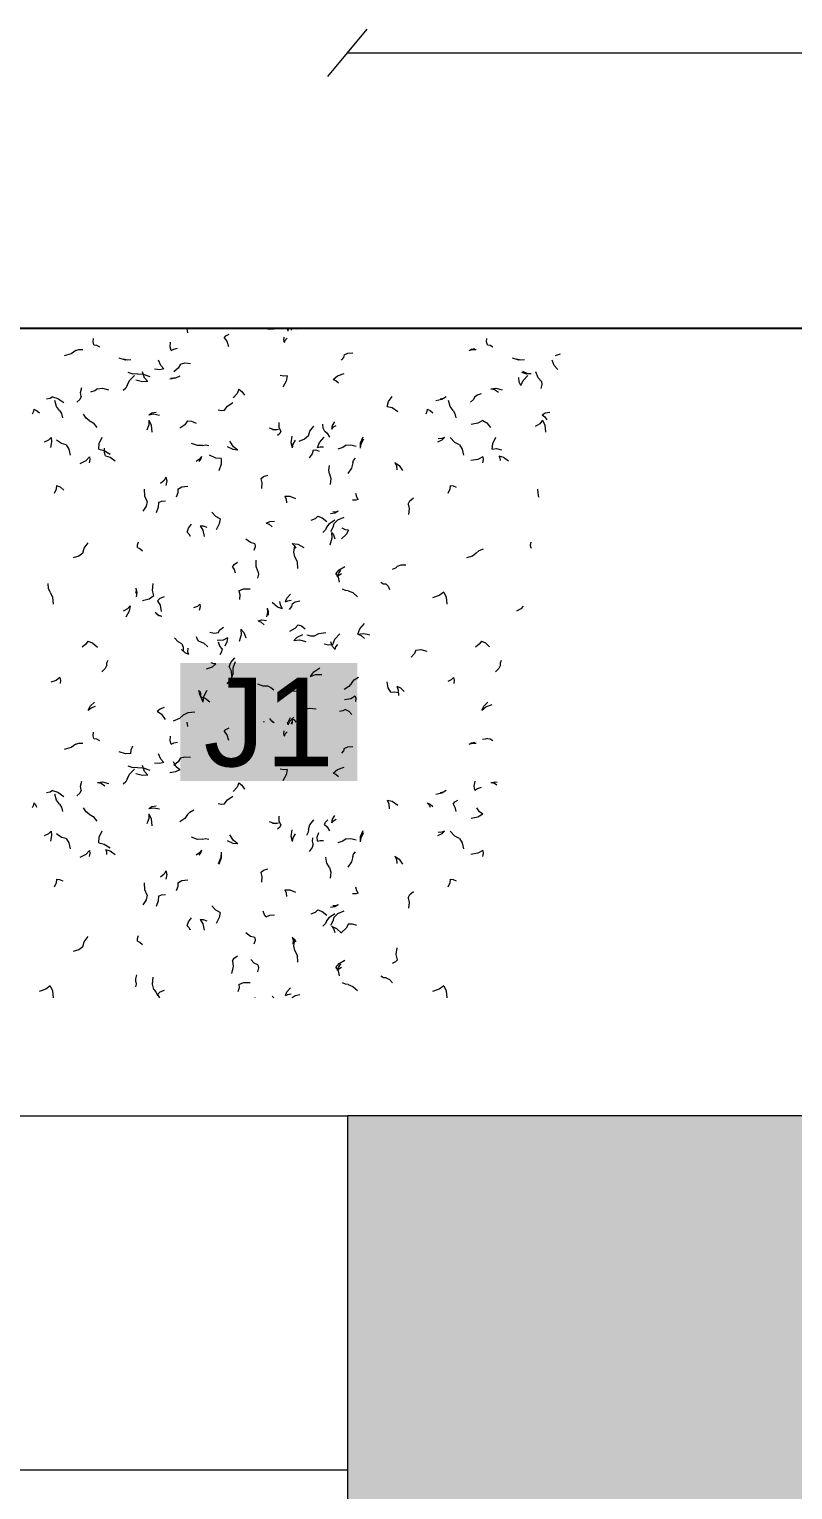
# Model space of a CAD drawing. Header units: metres. Extents: x 0 to 46.1, y -33.1 to 1.9.
# Drawn here: x 4.28 to 8.16, y -5.9 to 1.52 of the extents above; entities that cross this region are included whole.
import ezdxf
from ezdxf.enums import TextEntityAlignment as Align

# ---------------------------------------------------------------- set-up
doc = ezdxf.new("R2010")
doc.units = ezdxf.units.M
doc.header["$LTSCALE"] = 0.02
doc.layers.add('AB_EXT_COUVRE', color=8, linetype='Continuous', lineweight=9)
for name, color, linetype, lineweight, true_color in [('CONTEXT', 7, 'Continuous', 13, 0x787878), ('DIM', 7, 'Continuous', 13, 0x000000), ('SEEN', 7, 'Continuous', 20, 0x000000), ('SITE', 7, 'Continuous', 25, 0x000000), ('TEXT', 7, 'Continuous', 13, 0x000000)]:
    doc.layers.add(name, color=color, linetype=linetype, lineweight=lineweight, true_color=true_color)
doc.layers.add('FILL_(255, 255, 255)', color=7, linetype='Continuous', true_color=0xffffff)
doc.layers.add('FILL_chambre', color=7, linetype='Continuous', true_color=0xf2e5d8)
doc.styles.add('JV', font='arial.ttf')

msp = doc.modelspace()

# ---------------------------------------------------------------- hatches: boundary and pattern name
at = {"layer": 'FILL_(255, 255, 255)'}
msp.add_hatch(color=256, dxfattribs=at).paths.add_polyline_path([(5.95, -2.3), (5.95, -1.7), (5.05, -1.7), (5.05, -2.3), (5.95, -2.3)])
at = {"layer": 'FILL_chambre'}
msp.add_hatch(color=256, dxfattribs=at).paths.add_polyline_path([(38.3, -13), (38.3, -4), (5.9, -4), (5.9, -13), (38.3, -13)])

# ---------------------------------------------------------------- linework, layer by layer
at = {"layer": 'AB_EXT_COUVRE', "lineweight": 9, "true_color": 0x606060, "transparency": 33554585}
for points in [[(5.0832, 0), (5.0875, -0.0221)], [(5.5271, -0.0035), (5.5026, -0.0062), (5.478, 0)], [(5.5271, -0.0035), (5.5195, 0)], [(5.598, -0.0144), (5.5948, 0)], [(5.598, -0.0144), (5.5995, 0)], [(5.6163, 0), (5.6142, -0.0094)], [(5.6378, 0), (5.6408, -0.0038)], [(4.6113, -0.083), (4.6074, -0.069), (4.609, -0.0508)], [(5.0042, -0.1125), (4.9986, -0.0944), (5.0001, -0.0707)], [(5.2725, -0.0481), (5.2824, -0.0375), (5.2987, -0.0294)], [(5.2725, -0.0481), (5.2867, -0.0655), (5.2957, -0.0923)], [(5.5793, -0.0711), (5.5766, -0.0597), (5.5786, -0.0452)], [(5.5793, -0.0711), (5.5836, -0.06), (5.5936, -0.0488)], [(6.6113, -0.083), (6.6074, -0.069), (6.609, -0.0508)], [(4.5187, -0.1124), (4.4952, -0.1295), (4.4599, -0.1393)], [(4.5187, -0.1124), (4.5342, -0.1069), (4.5548, -0.1073)], [(4.6113, -0.083), (4.6246, -0.0853), (4.6394, -0.0939)], [(5.0042, -0.1125), (5.0172, -0.1046), (5.0361, -0.1011)], [(5.8835, -0.1346), (5.8791, -0.1479), (5.868, -0.1615)], [(5.8835, -0.1346), (5.9021, -0.1262), (5.9277, -0.1246)], [(6.5187, -0.1124), (6.5301, -0.1053), (6.5466, -0.1019)], [(6.5187, -0.1124), (6.5342, -0.1069), (6.5548, -0.1073)], [(6.6113, -0.083), (6.6246, -0.0853), (6.6394, -0.0939)], [(6.9809, -0.13), (6.9564, -0.1388)], [(4.799, -0.1598), (4.7717, -0.1613), (4.7389, -0.151)], [(4.799, -0.1598), (4.7813, -0.1615), (4.7598, -0.1558)], [(4.8858, -0.2699), (4.8691, -0.2509), (4.8579, -0.2211)], [(4.966, -0.2051), (4.9458, -0.2105), (4.9195, -0.2078)], [(4.966, -0.2051), (4.9507, -0.1884), (4.94, -0.162)], [(5.0516, -0.1817), (5.0398, -0.2019), (5.0169, -0.2204)], [(5.0516, -0.1817), (5.0735, -0.1757), (5.1019, -0.1783)], [(6.799, -0.1598), (6.7717, -0.1613), (6.7389, -0.151)], [(6.799, -0.1598), (6.7813, -0.1615), (6.7598, -0.1558)], [(6.8331, -0.2312), (6.8136, -0.2292), (6.7915, -0.2183)], [(6.8858, -0.2699), (6.8691, -0.2509), (6.8579, -0.2211)], [(6.966, -0.2051), (6.9507, -0.1884), (6.94, -0.162)], [(6.966, -0.2051), (6.9692, -0.2093)], [(4.7808, -0.2894), (4.7741, -0.3028), (4.7603, -0.3157)], [(4.7808, -0.2894), (4.7922, -0.264), (4.8169, -0.2391)], [(4.8331, -0.2312), (4.8116, -0.2321), (4.7858, -0.2236)], [(4.8858, -0.2699), (4.8582, -0.2721), (4.8247, -0.2625)], [(4.8331, -0.2312), (4.8616, -0.2317), (4.8949, -0.2449)], [(5.0474, -0.2423), (5.0267, -0.2532), (4.9976, -0.257)], [(5.0474, -0.2423), (5.0286, -0.2517), (5.0024, -0.2545)], [(5.5928, -0.2403), (5.5773, -0.2427), (5.5579, -0.2386)], [(5.5928, -0.2403), (5.5888, -0.2682), (5.5717, -0.2992)], [(5.8269, -0.2587), (5.849, -0.2408), (5.883, -0.2295)], [(5.8269, -0.2587), (5.8403, -0.2641), (5.8538, -0.2764)], [(6.7808, -0.2894), (6.7726, -0.273), (6.7703, -0.2501)], [(6.7808, -0.2894), (6.7922, -0.264), (6.8169, -0.2391)], [(6.8331, -0.2312), (6.8116, -0.2321), (6.7858, -0.2236)], [(6.8858, -0.2699), (6.8878, -0.2856), (6.8834, -0.305)], [(4.401, -0.3474), (4.3886, -0.3553), (4.3704, -0.3592)], [(4.401, -0.3474), (4.4287, -0.3555), (4.4576, -0.3772)], [(4.4365, -0.4165), (4.4217, -0.3966), (4.413, -0.3667)], [(4.5473, -0.3466), (4.5399, -0.3609), (4.5249, -0.3744)], [(4.5473, -0.3466), (4.5439, -0.3258), (4.5491, -0.2997)], [(4.6295, -0.3071), (4.6156, -0.3176), (4.5946, -0.3239)], [(4.6295, -0.3071), (4.6549, -0.3042), (4.6861, -0.3121)], [(5.3478, -0.3088), (5.3392, -0.331), (5.3193, -0.3534)], [(5.3478, -0.3088), (5.3633, -0.3199), (5.3766, -0.3399)], [(6.1011, -0.3959), (6.108, -0.3716), (6.1268, -0.346)], [(6.401, -0.3474), (6.3803, -0.3609), (6.3499, -0.3678)], [(6.401, -0.3474), (6.3886, -0.3553), (6.3704, -0.3592)], [(6.4365, -0.4165), (6.4217, -0.3966), (6.413, -0.3667)], [(6.5473, -0.3466), (6.5399, -0.3609), (6.5249, -0.3744)], [(6.5473, -0.3466), (6.5607, -0.3368), (6.5809, -0.3311)], [(6.6295, -0.3071), (6.6549, -0.3042), (6.6861, -0.3121)], [(6.6295, -0.3071), (6.6475, -0.3109), (6.6671, -0.3233)], [(4.3052, -0.4107), (4.3041, -0.4224), (4.2977, -0.4357)], [(4.3052, -0.4107), (4.3196, -0.4163), (4.334, -0.4291)], [(4.4365, -0.4165), (4.4463, -0.4317), (4.4512, -0.4539)], [(4.5877, -0.4673), (4.5715, -0.4558), (4.5575, -0.4351)], [(4.8897, -0.4394), (4.9052, -0.4295), (4.9279, -0.4247)], [(4.8897, -0.4394), (4.9142, -0.4347), (4.9452, -0.44)], [(5.274, -0.4164), (5.2599, -0.4189), (5.2422, -0.4156)], [(5.274, -0.4164), (5.2896, -0.3945), (5.3175, -0.3756)], [(6.1011, -0.3959), (6.1279, -0.4022), (6.1565, -0.4214)], [(6.3052, -0.4107), (6.3041, -0.4224), (6.2977, -0.4357)], [(6.3052, -0.4107), (6.3196, -0.4163), (6.334, -0.4291)], [(6.4365, -0.4165), (6.4463, -0.4317), (6.4512, -0.4539)], [(6.8897, -0.4394), (6.9052, -0.4295), (6.9279, -0.4247)], [(6.8897, -0.4394), (6.9024, -0.4485), (6.9133, -0.465)], [(4.5877, -0.4673), (4.6081, -0.48), (4.6265, -0.5039)], [(4.8906, -0.4664), (4.8903, -0.4895), (4.8798, -0.5167)], [(4.8906, -0.4664), (4.9029, -0.4914), (4.9063, -0.5264)], [(5.0871, -0.4702), (5.073, -0.4901), (5.0477, -0.5073)], [(5.0871, -0.4702), (5.1076, -0.471), (5.1313, -0.481)], [(5.5494, -0.5139), (5.5282, -0.5146), (5.503, -0.5062)], [(5.5494, -0.5139), (5.5358, -0.5175), (5.5182, -0.5158)], [(5.561, -0.5224), (5.5535, -0.5036), (5.5531, -0.4781)], [(5.7011, -0.5454), (5.7092, -0.5212), (5.7294, -0.4962)], [(5.7825, -0.5205), (5.7762, -0.5062), (5.7751, -0.4866)], [(5.821, -0.5111), (5.8241, -0.4938), (5.8354, -0.4749)], [(5.821, -0.5111), (5.8291, -0.5008), (5.8433, -0.4924)], [(6.5877, -0.4673), (6.5633, -0.4822), (6.528, -0.4889)], [(6.5877, -0.4673), (6.6081, -0.48), (6.6265, -0.5039)], [(6.8906, -0.4664), (6.8772, -0.4841), (6.8535, -0.4991)], [(6.8906, -0.4664), (6.9029, -0.4914), (6.9063, -0.5264)], [(4.3933, -0.5543), (4.3799, -0.5674), (4.3584, -0.5771)], [(4.3933, -0.5543), (4.3964, -0.5766), (4.3903, -0.6043)], [(4.4694, -0.5919), (4.4462, -0.5855), (4.4217, -0.5677)], [(4.4694, -0.5919), (4.4831, -0.6128), (4.4899, -0.6434)], [(4.6359, -0.613), (4.6381, -0.5845), (4.6533, -0.5519)], [(5.1632, -0.5951), (5.1379, -0.5956), (5.1079, -0.585)], [(5.1632, -0.5951), (5.1777, -0.5921), (5.1962, -0.5951)], [(5.3426, -0.6182), (5.3206, -0.6016), (5.3021, -0.5723)], [(5.561, -0.5224), (5.5554, -0.5337), (5.5438, -0.5446)], [(5.6202, -0.6062), (5.6144, -0.5807), (5.6188, -0.5481)], [(5.6202, -0.6062), (5.6237, -0.5879), (5.6359, -0.5678)], [(5.7011, -0.5454), (5.6822, -0.5627), (5.6522, -0.5748)], [(5.747, -0.6053), (5.7574, -0.5791), (5.7813, -0.5529)], [(5.7825, -0.5205), (5.7969, -0.5324), (5.8086, -0.5528)], [(5.8939, -0.593), (5.877, -0.6056), (5.8514, -0.613)], [(5.8939, -0.593), (5.9165, -0.5907), (5.9442, -0.5979)], [(5.9662, -0.6082), (5.967, -0.5813), (5.9799, -0.55)], [(5.9662, -0.6082), (5.9694, -0.5856), (5.9832, -0.5606)], [(6.3933, -0.5543), (6.3799, -0.5674), (6.3584, -0.5771)], [(6.3933, -0.5543), (6.3799, -0.5597), (6.3617, -0.5603)], [(6.4694, -0.5919), (6.4451, -0.5799), (6.4217, -0.5549)], [(6.4694, -0.5919), (6.4831, -0.6128), (6.4899, -0.6434)], [(6.6359, -0.613), (6.6381, -0.5845), (6.6533, -0.5519)], [(4.5883, -0.6523), (4.5703, -0.6725), (4.5401, -0.6883)], [(4.5883, -0.6523), (4.5905, -0.6659), (4.5871, -0.6829)], [(4.6359, -0.613), (4.6637, -0.6195), (4.6936, -0.6395)], [(4.6699, -0.6469), (4.6644, -0.6301), (4.6654, -0.6079)], [(4.6699, -0.6469), (4.6937, -0.6542), (4.7185, -0.6732)], [(5.1581, -0.6504), (5.1481, -0.6639), (5.1304, -0.6754)], [(5.1581, -0.6504), (5.1544, -0.6629), (5.1447, -0.6759)], [(5.2576, -0.6612), (5.2304, -0.659), (5.1994, -0.6444)], [(5.2576, -0.6612), (5.2584, -0.6899), (5.2467, -0.724)], [(5.3426, -0.6182), (5.3183, -0.6159), (5.2908, -0.6024)], [(5.7261, -0.6178), (5.7205, -0.6371), (5.7055, -0.6574)], [(5.7261, -0.6178), (5.7399, -0.6174), (5.7565, -0.623)], [(5.747, -0.6053), (5.7606, -0.6008), (5.7787, -0.6015)], [(5.9273, -0.6832), (5.9314, -0.6717), (5.9412, -0.6599)], [(6.5883, -0.6523), (6.5628, -0.6664), (6.5267, -0.6718)], [(6.5883, -0.6523), (6.5905, -0.6659), (6.5871, -0.6829)], [(6.6359, -0.613), (6.657, -0.6101), (6.6832, -0.616)], [(6.6699, -0.6469), (6.6748, -0.6573), (6.6759, -0.6718)], [(6.6699, -0.6469), (6.6937, -0.6542), (6.7185, -0.6732)], [(5.8089, -0.7394), (5.8049, -0.7207), (5.8085, -0.6968)], [(5.8089, -0.7394), (5.8154, -0.7627), (5.8127, -0.793)], [(5.9273, -0.6832), (5.9206, -0.7092), (5.9013, -0.7369)], [(6.1415, -0.6813), (6.1486, -0.6967), (6.1502, -0.7179)], [(6.1415, -0.6813), (6.1621, -0.6958), (6.18, -0.7219)], [(4.4218, -0.7982), (4.4199, -0.8171), (4.4093, -0.8386)], [(4.4218, -0.7982), (4.4403, -0.805), (4.4591, -0.8211)], [(4.9774, -0.7557), (4.9683, -0.7726), (4.9502, -0.7885)], [(4.9774, -0.7557), (4.9812, -0.7742), (4.9774, -0.7978)], [(5.0379, -0.8162), (5.0374, -0.8349), (5.0286, -0.8568)], [(5.0379, -0.8162), (5.0589, -0.8055), (5.0885, -0.8021)], [(5.4595, -0.764), (5.4736, -0.7529), (5.4951, -0.746)], [(5.4595, -0.764), (5.4651, -0.7851), (5.4625, -0.8125)], [(6.4218, -0.7982), (6.4199, -0.8171), (6.4093, -0.8386)], [(6.4218, -0.7982), (6.4364, -0.7989), (6.4531, -0.8062)], [(4.8826, -0.8785), (4.8772, -0.9029), (4.8601, -0.9291)], [(4.8826, -0.8785), (4.8706, -0.8526), (4.8679, -0.8168)], [(4.9393, -0.8847), (4.9386, -0.9086), (4.9273, -0.9364)], [(4.9393, -0.8847), (4.9546, -0.8773), (4.9758, -0.8753)], [(5.582, -0.8526), (5.5888, -0.8668), (5.5904, -0.8864)], [(5.582, -0.8526), (5.6065, -0.8529), (5.6351, -0.8639)], [(5.9545, -0.8692), (5.9421, -0.8731), (5.9258, -0.8723)], [(5.9545, -0.8692), (5.9468, -0.8566), (5.9432, -0.8383)], [(6.208, -0.8928), (6.2175, -0.8762), (6.2361, -0.8607)], [(6.8737, -0.8592), (6.8706, -0.8526), (6.8679, -0.8168)], [(5.2529, -0.9669), (5.2312, -0.9561), (5.2103, -0.9339)], [(5.7496, -0.9533), (5.7357, -0.9666), (5.7134, -0.976)], [(5.7496, -0.9533), (5.7721, -0.9617), (5.7949, -0.9816)], [(5.8528, -0.9289), (5.8366, -0.9378), (5.8136, -0.9412)], [(5.8528, -0.9289), (5.8415, -0.9329), (5.8264, -0.9326)], [(5.8301, -0.992), (5.8504, -0.9725), (5.8828, -0.9585)], [(6.208, -0.8928), (6.2134, -0.9157), (6.2096, -0.945)], [(5.0855, -1.0352), (5.0917, -1.0153), (5.1079, -0.9947)], [(5.0855, -1.0352), (5.0939, -1.0428), (5.1005, -1.0556)], [(5.1515, -1.0025), (5.167, -1.0027), (5.1852, -1.0098)], [(5.1515, -1.0025), (5.1649, -1.0248), (5.171, -1.0569)], [(5.2529, -0.9669), (5.2487, -0.9933), (5.2321, -1.0225)], [(5.4876, -0.99), (5.5046, -0.9815), (5.5284, -0.9789)], [(5.4876, -0.99), (5.5026, -0.9953), (5.518, -1.0082)], [(5.7937, -1.0136), (5.7874, -1.0252), (5.775, -1.0361)], [(5.7937, -1.0136), (5.8085, -0.9913), (5.8359, -0.9717)], [(5.8192, -1.0365), (5.8211, -1.0656), (5.8105, -1.1008)], [(5.8301, -0.992), (5.8264, -1.012), (5.8131, -1.034)], [(5.8192, -1.0365), (5.8293, -1.0493), (5.8356, -1.069)], [(5.9046, -1.0252), (5.8927, -1.0476), (5.8689, -1.0687)], [(5.9046, -1.0252), (5.8894, -1.0235), (5.8723, -1.0147)], [(4.5545, -1.1418), (4.5617, -1.1162), (4.5815, -1.0893)], [(4.8322, -1.1127), (4.8323, -1.0995), (4.8382, -1.0841)], [(4.8322, -1.1127), (4.845, -1.1177), (4.858, -1.1292)], [(5.43, -1.0943), (5.4073, -1.0884), (5.3833, -1.0714)], [(5.43, -1.0943), (5.4303, -1.1101), (5.4238, -1.1289)], [(5.6196, -1.0932), (5.6296, -1.102), (5.6374, -1.1167)], [(5.6196, -1.0932), (5.6473, -1.0964), (5.6786, -1.1123)], [(5.6323, -1.1609), (5.6275, -1.1364), (5.6326, -1.1053)], [(6.8322, -1.1127), (6.8305, -1.101), (6.8336, -1.0865)], [(6.8322, -1.1127), (6.8361, -1.1142)], [(4.5545, -1.1418), (4.535, -1.1564), (4.5055, -1.1649)], [(5.3149, -1.2129), (5.3238, -1.1993), (5.3404, -1.1871)], [(5.4445, -1.2329), (5.4356, -1.2092), (5.4355, -1.1774)], [(5.6323, -1.1609), (5.6435, -1.1856), (5.6457, -1.2196)], [(6.5545, -1.1418), (6.535, -1.1564), (6.5055, -1.1649)], [(6.5545, -1.1418), (6.5689, -1.1288), (6.5916, -1.1198)], [(5.3149, -1.2129), (5.3238, -1.2245), (5.3291, -1.2422)], [(5.4445, -1.2329), (5.4472, -1.249), (5.4433, -1.2691)], [(5.8417, -1.2468), (5.8584, -1.2266), (5.887, -1.2102)], [(5.8417, -1.2468), (5.8526, -1.2641), (5.8579, -1.2892)], [(5.85, -1.2626), (5.8539, -1.2463), (5.8656, -1.2288)], [(5.85, -1.2626), (5.8569, -1.2535), (5.8691, -1.2457)], [(6.1536, -1.2071), (6.1438, -1.2176), (6.1277, -1.2256)], [(6.1536, -1.2071), (6.1721, -1.2005), (6.1968, -1.201)], [(4.3892, -1.3392), (4.3811, -1.3211), (4.3795, -1.2961)], [(4.8249, -1.3203), (4.8265, -1.3316), (4.8234, -1.3457)], [(4.8249, -1.3203), (4.8293, -1.3394), (4.8261, -1.3638)], [(4.9154, -1.3583), (4.9089, -1.3311), (4.9132, -1.2962)], [(5.3474, -1.333), (5.3722, -1.3234), (5.4057, -1.3231)], [(5.3474, -1.333), (5.3529, -1.3518), (5.3511, -1.3764)], [(5.9035, -1.3332), (5.8902, -1.3321), (5.8751, -1.325)], [(5.9035, -1.3332), (5.9271, -1.3424), (5.9509, -1.3638)], [(6.0968, -1.2997), (6.0839, -1.2985), (6.0693, -1.2914)], [(6.0968, -1.2997), (6.1063, -1.3102), (6.1129, -1.3268)], [(4.3892, -1.3392), (4.4013, -1.3647), (4.4042, -1.4001)], [(4.795, -1.4087), (4.782, -1.4242), (4.7598, -1.4368)], [(4.795, -1.4087), (4.7904, -1.4365), (4.7728, -1.4673)], [(4.9154, -1.3583), (4.8927, -1.3749), (4.8586, -1.3844)], [(4.9341, -1.3831), (4.9483, -1.3706), (4.9705, -1.3622)], [(4.9341, -1.3831), (4.9474, -1.406), (4.9529, -1.4389)], [(5.1504, -1.4005), (5.1378, -1.4122), (5.1178, -1.4203)], [(5.1504, -1.4005), (5.1517, -1.4151), (5.1467, -1.4328)], [(5.5706, -1.4246), (5.5441, -1.4153), (5.517, -1.3927)], [(5.5706, -1.4246), (5.5612, -1.4094), (5.5568, -1.3872)], [(5.5853, -1.3894), (5.5925, -1.3696), (5.6097, -1.3495)], [(5.5853, -1.3894), (5.5973, -1.3831), (5.6142, -1.3809)], [(5.6192, -1.3995), (5.6151, -1.4132), (5.6044, -1.4275)], [(5.6192, -1.3995), (5.6344, -1.3889), (5.6571, -1.3832)], [(6.3892, -1.3392), (6.3669, -1.3574), (6.3326, -1.369)], [(6.3892, -1.3392), (6.4013, -1.3647), (6.4042, -1.4001)], [(4.9565, -1.4637), (4.9393, -1.4569), (4.9219, -1.4414)], [(4.9565, -1.4637), (4.9418, -1.4597), (4.9261, -1.4486)], [(5.4469, -1.4862), (5.4654, -1.4813), (5.4892, -1.4838)], [(5.4913, -1.422), (5.4943, -1.4415), (5.4891, -1.4657)], [(5.4913, -1.422), (5.4965, -1.4366), (5.4961, -1.4561)], [(6.7924, -1.4118), (6.782, -1.4242), (6.7598, -1.4368)], [(5.2423, -1.5472), (5.2232, -1.5497), (5.1996, -1.5443)], [(5.2423, -1.5472), (5.2517, -1.5316), (5.2697, -1.5175)], [(5.3582, -1.5276), (5.3603, -1.5562), (5.3501, -1.5908)], [(5.3582, -1.5276), (5.3732, -1.5453), (5.383, -1.5727)], [(5.4469, -1.4862), (5.4621, -1.4923), (5.4774, -1.5063)], [(5.649, -1.5052), (5.6331, -1.5242), (5.6061, -1.5396)], [(5.6278, -1.5848), (5.6448, -1.5677), (5.6725, -1.5552)], [(5.649, -1.5052), (5.6667, -1.5109), (5.6851, -1.5256)], [(5.7282, -1.5627), (5.7133, -1.5634), (5.6954, -1.5576)], [(5.7282, -1.5627), (5.7539, -1.5495), (5.7901, -1.5453)], [(5.8254, -1.6056), (5.8365, -1.5787), (5.8615, -1.5519)], [(5.9526, -1.5535), (5.9631, -1.5263), (5.9874, -1.4989)], [(5.9526, -1.5535), (5.9794, -1.5492), (6, -1.5534)], [(5.9526, -1.5535), (5.9698, -1.5604), (5.9871, -1.5761)], [(6, -1.5534), (6.0128, -1.556)], [(4.5805, -1.5885), (4.5702, -1.6044), (4.5509, -1.6185)], [(4.5805, -1.5885), (4.6049, -1.5973), (4.6297, -1.6186)], [(5.0575, -1.6016), (5.039, -1.5915), (5.0217, -1.5713)], [(5.0929, -1.6564), (5.0748, -1.6486), (5.057, -1.6314)], [(5.0575, -1.6016), (5.0642, -1.6185), (5.0645, -1.6413)], [(5.0929, -1.6564), (5.0889, -1.6422), (5.0906, -1.6237)], [(5.145, -1.5887), (5.1378, -1.5797), (5.1332, -1.566)], [(5.145, -1.5887), (5.1678, -1.5971), (5.1909, -1.6171)], [(5.2896, -1.5725), (5.2681, -1.583), (5.2381, -1.5859)], [(5.2631, -1.6284), (5.2519, -1.6147), (5.2447, -1.5937)], [(5.2631, -1.6284), (5.2605, -1.6424), (5.2511, -1.6578)], [(5.2896, -1.5725), (5.2876, -1.592), (5.2767, -1.6141)], [(5.6278, -1.5848), (5.6555, -1.5822), (5.6892, -1.5913)], [(5.8254, -1.6056), (5.8061, -1.6085), (5.7821, -1.6034)], [(5.8367, -1.6306), (5.8241, -1.6154), (5.8158, -1.5921)], [(5.8367, -1.6306), (5.8408, -1.6183), (5.8511, -1.6057)], [(6.248, -1.6339), (6.273, -1.6317), (6.3033, -1.6402)], [(6.5805, -1.5885), (6.5702, -1.6044), (6.5509, -1.6185)], [(6.5805, -1.5885), (6.6017, -1.5972), (6.6227, -1.6168)], [(4.677, -1.7104), (4.6777, -1.6986), (4.6837, -1.6851)], [(5.2316, -1.7034), (5.2119, -1.7201), (5.1814, -1.731)], [(5.2316, -1.7034), (5.2203, -1.7037), (5.2068, -1.699)], [(5.2995, -1.72), (5.3079, -1.697), (5.3279, -1.6736)], [(5.3189, -1.7508), (5.3187, -1.7236), (5.3305, -1.6916)], [(6.248, -1.6339), (6.2406, -1.6521), (6.2237, -1.6703)], [(6.677, -1.7104), (6.6777, -1.6986), (6.6837, -1.6851)], [(4.4382, -1.7737), (4.42, -1.788), (4.3923, -1.7968)], [(4.4382, -1.7737), (4.4418, -1.7868), (4.4403, -1.8039)], [(4.677, -1.7104), (4.6691, -1.7277), (4.6523, -1.7447)], [(5.3189, -1.7508), (5.3093, -1.7778), (5.2861, -1.8054)], [(5.2995, -1.72), (5.3082, -1.7395), (5.3098, -1.7662)], [(5.712, -1.7678), (5.7288, -1.7442), (5.7589, -1.7238)], [(5.712, -1.7678), (5.7367, -1.7587), (5.7697, -1.7589)], [(5.9216, -1.8008), (5.934, -1.7848), (5.9557, -1.7714)], [(6.4382, -1.7737), (6.4279, -1.7851), (6.4108, -1.794)], [(6.4382, -1.7737), (6.4418, -1.7868), (6.4403, -1.8039)], [(6.677, -1.7104), (6.6691, -1.7277), (6.6523, -1.7447)], [(5.1554, -1.8722), (5.148, -1.8578), (5.1456, -1.8376)], [(5.167, -1.8983), (5.1562, -1.8758), (5.1534, -1.8446)], [(5.167, -1.8983), (5.17, -1.8697), (5.1862, -1.8372)], [(5.4962, -1.818), (5.4722, -1.8179), (5.444, -1.807)], [(5.4962, -1.818), (5.5111, -1.8234), (5.5262, -1.8362)], [(5.5913, -1.8504), (5.5822, -1.8433), (5.5747, -1.8309)], [(5.5913, -1.8504), (5.6184, -1.8416), (5.6542, -1.8432)], [(5.9216, -1.8008), (5.9075, -1.8188), (5.8831, -1.8337)], [(6.121, -1.8485), (6.1076, -1.8265), (6.1015, -1.7946)], [(6.121, -1.8485), (6.139, -1.8455), (6.1614, -1.85)], [(6.1503, -1.8178), (6.1693, -1.8266), (6.1878, -1.8453)], [(6.1503, -1.8178), (6.1584, -1.8379), (6.1591, -1.865)], [(4.5826, -1.9389), (4.593, -1.9183), (4.6142, -1.8985)], [(4.5826, -1.9389), (4.5968, -1.9268), (4.6189, -1.9188)], [(4.9336, -1.9443), (4.948, -1.9324), (4.9702, -1.9249)], [(5.1554, -1.8722), (5.1772, -1.879), (5.1999, -1.8967)], [(5.6822, -1.9357), (5.6712, -1.9308), (5.6605, -1.9202)], [(5.6822, -1.9357), (5.7077, -1.9291), (5.7407, -1.9327)], [(5.9393, -1.8684), (5.9171, -1.8817), (5.885, -1.8876)], [(5.9393, -1.8684), (5.9424, -1.8801), (5.9409, -1.8952)], [(6.5826, -1.9389), (6.593, -1.9183), (6.6142, -1.8985)], [(6.5826, -1.9389), (6.6034, -1.9216), (6.6356, -1.9104)], [(4.9336, -1.9443), (4.9552, -1.9596), (4.9738, -1.9873)], [(5.0659, -1.963), (5.0458, -1.9817), (5.0139, -1.995)], [(5.0659, -1.963), (5.0905, -1.9509), (5.1249, -1.9475)], [(5.0832, -2), (5.0875, -2.0221)], [(5.478, -2), (5.4726, -1.9986)], [(5.5221, -2), (5.5156, -1.9955), (5.5057, -1.9809)], [(5.5271, -2.0035), (5.5195, -2)], [(5.5271, -2.0035), (5.5221, -2)], [(5.598, -2.0144), (5.5948, -2)], [(5.598, -2.0144), (5.6048, -2)], [(5.5995, -2), (5.5999, -1.9964), (5.6101, -1.9761)], [(5.6048, -2), (5.6074, -1.9945), (5.6274, -1.9751)], [(5.6163, -2), (5.6142, -2.0094)], [(5.616, -1.9817), (5.6191, -1.9943), (5.6184, -2)], [(5.616, -1.9817), (5.6289, -1.9892), (5.6378, -2)], [(5.6184, -2), (5.6171, -2.0105)], [(5.8896, -1.9365), (5.8772, -1.9434), (5.8595, -1.9461)], [(5.8896, -1.9365), (5.9063, -1.9443), (5.9225, -1.961)], [(4.6113, -2.083), (4.6074, -2.069), (4.609, -2.0508)], [(5.0042, -2.1125), (4.9986, -2.0944), (5.0001, -2.0707)], [(5.2725, -2.0481), (5.2824, -2.0375), (5.2987, -2.0294)], [(5.2725, -2.0481), (5.2867, -2.0655), (5.2957, -2.0923)], [(5.5793, -2.0711), (5.5766, -2.0597), (5.5786, -2.0452)], [(5.5793, -2.0711), (5.5836, -2.06), (5.5936, -2.0488)], [(4.5187, -2.1124), (4.4952, -2.1295), (4.4599, -2.1393)], [(4.5187, -2.1124), (4.5342, -2.1069), (4.5548, -2.1073)], [(4.6113, -2.083), (4.6246, -2.0853), (4.6394, -2.0939)], [(4.799, -2.1598), (4.7717, -2.1613), (4.7389, -2.151)], [(4.799, -2.1598), (4.8001, -2.1415), (4.8095, -2.1206)], [(5.0042, -2.1125), (5.0172, -2.1046), (5.0361, -2.1011)], [(5.8835, -2.1346), (5.8797, -2.146), (5.8701, -2.1578)], [(5.8835, -2.1346), (5.9021, -2.1262), (5.9277, -2.1246)], [(6.5187, -2.1124), (6.5301, -2.1053), (6.5466, -2.1019)], [(6.5187, -2.1124), (6.5342, -2.1069), (6.5548, -2.1073)], [(6.6113, -2.083), (6.6006, -2.0873), (6.5862, -2.0876)], [(6.6113, -2.083), (6.6246, -2.0853), (6.6394, -2.0939)], [(4.8331, -2.2312), (4.8116, -2.2321), (4.7858, -2.2236)], [(4.8858, -2.2699), (4.8691, -2.2509), (4.8579, -2.2211)], [(4.966, -2.2051), (4.9458, -2.2105), (4.9195, -2.2078)], [(4.966, -2.2051), (4.9507, -2.1884), (4.94, -2.162)], [(5.0474, -2.2423), (5.0297, -2.2273), (5.0156, -2.202)], [(5.0516, -2.1817), (5.0398, -2.2019), (5.0169, -2.2204)], [(5.0516, -2.1817), (5.0735, -2.1757), (5.1019, -2.1783)], [(4.5473, -2.3466), (4.5439, -2.3258), (4.5491, -2.2997)], [(4.7808, -2.2894), (4.7741, -2.3028), (4.7603, -2.3157)], [(4.7808, -2.2894), (4.7922, -2.264), (4.8169, -2.2391)], [(4.8858, -2.2699), (4.8582, -2.2721), (4.8247, -2.2625)], [(4.8331, -2.2312), (4.8616, -2.2317), (4.8949, -2.2449)], [(5.0474, -2.2423), (5.0267, -2.2532), (4.9976, -2.257)], [(5.5928, -2.2403), (5.5773, -2.2427), (5.5579, -2.2386)], [(5.5928, -2.2403), (5.5888, -2.2682), (5.5717, -2.2992)], [(5.8269, -2.2587), (5.849, -2.2408), (5.883, -2.2295)], [(5.8269, -2.2587), (5.8403, -2.2641), (5.8538, -2.2764)], [(6.5473, -2.3466), (6.5439, -2.3258), (6.5491, -2.2997)], [(4.401, -2.3474), (4.3886, -2.3553), (4.3704, -2.3592)], [(4.401, -2.3474), (4.4287, -2.3555), (4.4576, -2.3772)], [(4.4365, -2.4165), (4.4217, -2.3966), (4.413, -2.3667)], [(4.5473, -2.3466), (4.5399, -2.3609), (4.5249, -2.3744)], [(4.6295, -2.3071), (4.6549, -2.3042), (4.6861, -2.3121)], [(4.6295, -2.3071), (4.6475, -2.3109), (4.6671, -2.3233)], [(5.3478, -2.3088), (5.3392, -2.331), (5.3193, -2.3534)], [(5.3478, -2.3088), (5.3633, -2.3199), (5.3766, -2.3399)], [(6.401, -2.3474), (6.3803, -2.3609), (6.3499, -2.3678)], [(6.401, -2.3474), (6.3886, -2.3553), (6.3704, -2.3592)], [(6.5473, -2.3466), (6.5607, -2.3368), (6.5809, -2.3311)], [(6.6295, -2.3071), (6.6549, -2.3042), (6.6609, -2.3057)], [(6.6295, -2.3071), (6.6475, -2.3109), (6.6591, -2.3182)], [(4.3052, -2.4107), (4.3041, -2.4224), (4.2977, -2.4357)], [(4.3052, -2.4107), (4.3136, -2.4191), (4.3198, -2.4327)], [(4.4365, -2.4165), (4.4463, -2.4317), (4.4512, -2.4539)], [(4.5877, -2.4673), (4.5715, -2.4558), (4.5575, -2.4351)], [(4.8897, -2.4394), (4.9052, -2.4295), (4.9279, -2.4247)], [(4.8897, -2.4394), (4.9142, -2.4347), (4.9452, -2.44)], [(5.0871, -2.4702), (5.0994, -2.4568), (5.1197, -2.4463)], [(5.274, -2.4164), (5.2599, -2.4189), (5.2422, -2.4156)], [(5.274, -2.4164), (5.2896, -2.3945), (5.3175, -2.3756)], [(6.1011, -2.3959), (6.1279, -2.4022), (6.1565, -2.4214)], [(6.1011, -2.3959), (6.1095, -2.4144), (6.1111, -2.4399)], [(6.3052, -2.4107), (6.3196, -2.4163), (6.334, -2.4291)], [(6.3052, -2.4107), (6.3136, -2.4191), (6.3198, -2.4327)], [(6.4365, -2.4165), (6.4457, -2.4052), (6.4615, -2.396)], [(6.4365, -2.4165), (6.4463, -2.4317), (6.4512, -2.4539)], [(6.5877, -2.4673), (6.5715, -2.4558), (6.5575, -2.4351)], [(4.5877, -2.4673), (4.6081, -2.48), (4.6265, -2.5039)], [(4.8906, -2.4664), (4.8903, -2.4895), (4.8798, -2.5167)], [(4.8906, -2.4664), (4.9029, -2.4914), (4.9063, -2.5264)], [(5.0871, -2.4702), (5.073, -2.4901), (5.0477, -2.5073)], [(5.5494, -2.5139), (5.5282, -2.5146), (5.503, -2.5062)], [(5.5494, -2.5139), (5.5358, -2.5175), (5.5182, -2.5158)], [(5.561, -2.5224), (5.5554, -2.5337), (5.5438, -2.5446)], [(5.561, -2.5224), (5.5535, -2.5036), (5.5531, -2.4781)], [(5.7011, -2.5454), (5.7092, -2.5212), (5.7294, -2.4962)], [(5.7825, -2.5205), (5.7879, -2.5085), (5.7997, -2.4967)], [(5.7825, -2.5205), (5.7969, -2.5324), (5.8086, -2.5528)], [(5.821, -2.5111), (5.8241, -2.4938), (5.8354, -2.4749)], [(5.821, -2.5111), (5.8291, -2.5008), (5.8433, -2.4924)], [(6.5877, -2.4673), (6.5633, -2.4822), (6.528, -2.4889)], [(4.3933, -2.5543), (4.3799, -2.5674), (4.3584, -2.5771)], [(4.3933, -2.5543), (4.3964, -2.5766), (4.3903, -2.6043)], [(4.4694, -2.5919), (4.4462, -2.5855), (4.4217, -2.5677)], [(4.4694, -2.5919), (4.4831, -2.6128), (4.4899, -2.6434)], [(4.6359, -2.613), (4.6381, -2.5845), (4.6533, -2.5519)], [(5.1632, -2.5951), (5.1379, -2.5956), (5.1079, -2.585)], [(5.1632, -2.5951), (5.1777, -2.5921), (5.1962, -2.5951)], [(5.3426, -2.6182), (5.3206, -2.6016), (5.3021, -2.5723)], [(5.6202, -2.6062), (5.6144, -2.5807), (5.6188, -2.5481)], [(5.6202, -2.6062), (5.6237, -2.5879), (5.6359, -2.5678)], [(5.7011, -2.5454), (5.6994, -2.56), (5.691, -2.5765)], [(5.7261, -2.6178), (5.7227, -2.6049), (5.7245, -2.5881)], [(5.747, -2.6053), (5.7465, -2.5851), (5.7549, -2.5611)], [(5.8939, -2.593), (5.877, -2.6056), (5.8514, -2.613)], [(5.8939, -2.593), (5.9165, -2.5907), (5.9442, -2.5979)], [(5.9662, -2.6082), (5.967, -2.5813), (5.9799, -2.55)], [(5.9662, -2.6082), (5.9694, -2.5856), (5.9832, -2.5606)], [(6.3933, -2.5543), (6.3799, -2.5674), (6.3584, -2.5771)], [(6.3933, -2.5543), (6.3799, -2.5597), (6.3617, -2.5603)], [(6.4694, -2.5919), (6.4451, -2.5799), (6.4217, -2.5549)], [(6.4694, -2.5919), (6.4831, -2.6128), (6.4899, -2.6434)], [(4.5883, -2.6523), (4.5703, -2.6725), (4.5401, -2.6883)], [(4.5883, -2.6523), (4.5905, -2.6659), (4.5871, -2.6829)], [(4.6359, -2.613), (4.6637, -2.6195), (4.6936, -2.6395)], [(4.6699, -2.6469), (4.6748, -2.6573), (4.6759, -2.6718)], [(4.6699, -2.6469), (4.6937, -2.6542), (4.7185, -2.6732)], [(5.1581, -2.6504), (5.1481, -2.6639), (5.1304, -2.6754)], [(5.1581, -2.6504), (5.1544, -2.6629), (5.1447, -2.6759)], [(5.2576, -2.6612), (5.2563, -2.6882), (5.243, -2.7194)], [(5.2576, -2.6612), (5.2584, -2.6899), (5.2467, -2.724)], [(5.3426, -2.6182), (5.3183, -2.6159), (5.2908, -2.6024)], [(5.7261, -2.6178), (5.7205, -2.6371), (5.7055, -2.6574)], [(5.747, -2.6053), (5.7606, -2.6008), (5.7787, -2.6015)], [(5.9273, -2.6832), (5.9314, -2.6717), (5.9412, -2.6599)], [(6.5883, -2.6523), (6.5628, -2.6664), (6.5267, -2.6718)], [(6.5883, -2.6523), (6.5905, -2.6659), (6.5871, -2.6829)], [(5.8089, -2.7394), (5.7955, -2.7174), (5.7895, -2.6856)], [(5.8089, -2.7394), (5.8154, -2.7627), (5.8127, -2.793)], [(5.9273, -2.6832), (5.9206, -2.7092), (5.9013, -2.7369)], [(6.1415, -2.6813), (6.1486, -2.6967), (6.1502, -2.7179)], [(6.1415, -2.6813), (6.1621, -2.6958), (6.18, -2.7219)], [(4.4218, -2.7982), (4.4199, -2.8171), (4.4093, -2.8386)], [(4.4218, -2.7982), (4.4364, -2.7989), (4.4531, -2.8062)], [(4.8826, -2.8785), (4.8706, -2.8526), (4.8679, -2.8168)], [(4.9774, -2.7557), (4.9683, -2.7726), (4.9502, -2.7885)], [(4.9774, -2.7557), (4.9812, -2.7742), (4.9774, -2.7978)], [(5.0379, -2.8162), (5.0374, -2.8349), (5.0286, -2.8568)], [(5.0379, -2.8162), (5.0589, -2.8055), (5.0885, -2.8021)], [(5.4595, -2.764), (5.4736, -2.7529), (5.4951, -2.746)], [(5.4595, -2.764), (5.4651, -2.7851), (5.4625, -2.8125)], [(6.4218, -2.7982), (6.4199, -2.8171), (6.4093, -2.8386)], [(6.4218, -2.7982), (6.4364, -2.7989), (6.4531, -2.8062)], [(4.8826, -2.8785), (4.8772, -2.9029), (4.8601, -2.9291)], [(4.9393, -2.8847), (4.9386, -2.9086), (4.9273, -2.9364)], [(4.9393, -2.8847), (4.9546, -2.8773), (4.9758, -2.8753)], [(5.582, -2.8526), (5.5888, -2.8668), (5.5904, -2.8864)], [(5.582, -2.8526), (5.6065, -2.8529), (5.6351, -2.8639)], [(5.9545, -2.8692), (5.9421, -2.8731), (5.9258, -2.8723)], [(5.9545, -2.8692), (5.9468, -2.8566), (5.9432, -2.8383)], [(6.208, -2.8928), (6.2175, -2.8762), (6.2361, -2.8607)], [(6.208, -2.8928), (6.2134, -2.9157), (6.2096, -2.945)], [(5.2529, -2.9669), (5.2312, -2.9561), (5.2103, -2.9339)], [(5.2529, -2.9669), (5.2487, -2.9933), (5.2321, -3.0225)], [(5.4876, -2.99), (5.4779, -2.9788), (5.4714, -2.9613)], [(5.7496, -2.9533), (5.7357, -2.9666), (5.7134, -2.976)], [(5.7496, -2.9533), (5.7721, -2.9617), (5.7949, -2.9816)], [(5.8528, -2.9289), (5.8366, -2.9378), (5.8136, -2.9412)], [(5.8528, -2.9289), (5.8415, -2.9329), (5.8264, -2.9326)], [(5.8301, -2.992), (5.8504, -2.9725), (5.8828, -2.9585)], [(5.0855, -3.0352), (5.0917, -3.0153), (5.1079, -2.9947)], [(5.0855, -3.0352), (5.0939, -3.0428), (5.1005, -3.0556)], [(5.1515, -3.0025), (5.167, -3.0027), (5.1852, -3.0098)], [(5.1515, -3.0025), (5.1649, -3.0248), (5.171, -3.0569)], [(5.4876, -2.99), (5.5046, -2.9815), (5.5284, -2.9789)], [(5.7937, -3.0136), (5.7874, -3.0252), (5.775, -3.0361)], [(5.7937, -3.0136), (5.8085, -2.9913), (5.8359, -2.9717)], [(5.8301, -2.992), (5.8264, -3.012), (5.8131, -3.034)], [(5.8192, -3.0365), (5.8293, -3.0493), (5.8356, -3.069)], [(5.8192, -3.0365), (5.8444, -3.0478), (5.8691, -3.0722)], [(5.9046, -3.0252), (5.8927, -3.0476), (5.8689, -3.0687)], [(5.9046, -3.0252), (5.9235, -3.0243), (5.9461, -3.0314)], [(4.5545, -3.1418), (4.5617, -3.1162), (4.5815, -3.0893)], [(4.8322, -3.1127), (4.8323, -3.0995), (4.8382, -3.0841)], [(4.8322, -3.1127), (4.845, -3.1177), (4.858, -3.1292)], [(5.43, -3.0943), (5.4073, -3.0884), (5.3833, -3.0714)], [(5.43, -3.0943), (5.4303, -3.1101), (5.4238, -3.1289)], [(5.6196, -3.0932), (5.624, -3.1082), (5.6227, -3.1278)], [(5.6196, -3.0932), (5.6296, -3.102), (5.6374, -3.1167)], [(5.6323, -3.1609), (5.6275, -3.1364), (5.6326, -3.1053)], [(4.5545, -3.1418), (4.535, -3.1564), (4.5055, -3.1649)], [(5.3149, -3.2129), (5.3238, -3.1993), (5.3404, -3.1871)], [(5.6323, -3.1609), (5.6435, -3.1856), (5.6457, -3.2196)], [(6.1536, -3.2071), (6.148, -3.1808), (6.1529, -3.1474)], [(5.3149, -3.2129), (5.3189, -3.2414), (5.311, -3.2768)], [(5.4445, -3.2329), (5.4263, -3.2244), (5.4087, -3.2064)], [(5.4445, -3.2329), (5.4472, -3.249), (5.4433, -3.2691)], [(5.8417, -3.2468), (5.8584, -3.2266), (5.887, -3.2102)], [(5.8417, -3.2468), (5.8526, -3.2641), (5.8579, -3.2892)], [(5.85, -3.2626), (5.8539, -3.2463), (5.8656, -3.2288)], [(5.85, -3.2626), (5.8569, -3.2535), (5.8691, -3.2457)], [(6.1536, -3.2071), (6.1438, -3.2176), (6.1277, -3.2256)], [(4.8249, -3.3203), (4.8265, -3.3316), (4.8234, -3.3457)], [(4.8249, -3.3203), (4.8238, -3.3039), (4.8297, -3.2841)], [(4.9154, -3.3583), (4.9089, -3.3311), (4.9132, -3.2962)], [(5.3474, -3.333), (5.3487, -3.35), (5.3427, -3.3707)], [(5.3474, -3.333), (5.3722, -3.3234), (5.4057, -3.3231)], [(5.9035, -3.3332), (5.8902, -3.3321), (5.8751, -3.325)], [(5.9035, -3.3332), (5.9271, -3.3424), (5.9509, -3.3638)], [(6.0968, -3.2997), (6.0839, -3.2985), (6.0693, -3.2914)], [(6.0968, -3.2997), (6.1134, -3.3077), (6.1293, -3.3245)], [(4.3892, -3.3392), (4.3669, -3.3574), (4.3326, -3.369)], [(4.3892, -3.3392), (4.4013, -3.3647), (4.4042, -3.4)], [(4.9154, -3.3583), (4.9265, -3.3704), (4.9342, -3.3897)], [(4.9341, -3.3831), (4.9483, -3.3706), (4.9705, -3.3622)], [(4.9341, -3.3831), (4.9438, -3.4)], [(5.4311, -3.4), (5.4309, -3.3999)], [(5.5257, -3.4), (5.517, -3.3927)], [(5.5853, -3.3894), (5.5925, -3.3696), (5.6097, -3.3495)], [(5.5853, -3.3894), (5.5973, -3.3831), (5.6142, -3.3809)], [(5.6192, -3.3995), (5.619, -3.4)], [(5.6192, -3.3995), (5.6344, -3.3889), (5.6571, -3.3832)], [(6.3892, -3.3392), (6.3669, -3.3574), (6.3326, -3.369)], [(6.3892, -3.3392), (6.4013, -3.3647), (6.4042, -3.4)]]:
    msp.add_lwpolyline(points, dxfattribs=at)
at = {"layer": 'CONTEXT'}
msp.add_lwpolyline([(5.9, -5.8), (1.1294, -5.8), (0.7789, -4), (5.9, -4), (5.9, -5.8)], close=True, dxfattribs=at)
at = {"layer": 'DIM'}
for p, q in [((5.8, 1.28), (6, 1.52)), ((5.9, 1.4), (38.3, 1.4))]:
    msp.add_line(p, q, dxfattribs=at)
at = {"layer": 'SEEN'}
msp.add_lwpolyline([(38.3, -13), (38.3, -4), (5.9, -4), (5.9, -13), (38.3, -13)], close=True, dxfattribs=at)
at = {"layer": 'SITE'}
msp.add_lwpolyline([(0, 0), (6.0974, -31.3132), (45.3602, -23.6679), (40.7508, 0), (0, 0)], close=True, dxfattribs=at)

# ---------------------------------------------------------------- texts
at = {"layer": 'TEXT', "style": 'JV'}
msp.add_text('J1', height=0.45, dxfattribs=at).set_placement((5.5, -2), align=Align.MIDDLE_CENTER)

doc.saveas('drawing.dxf')
